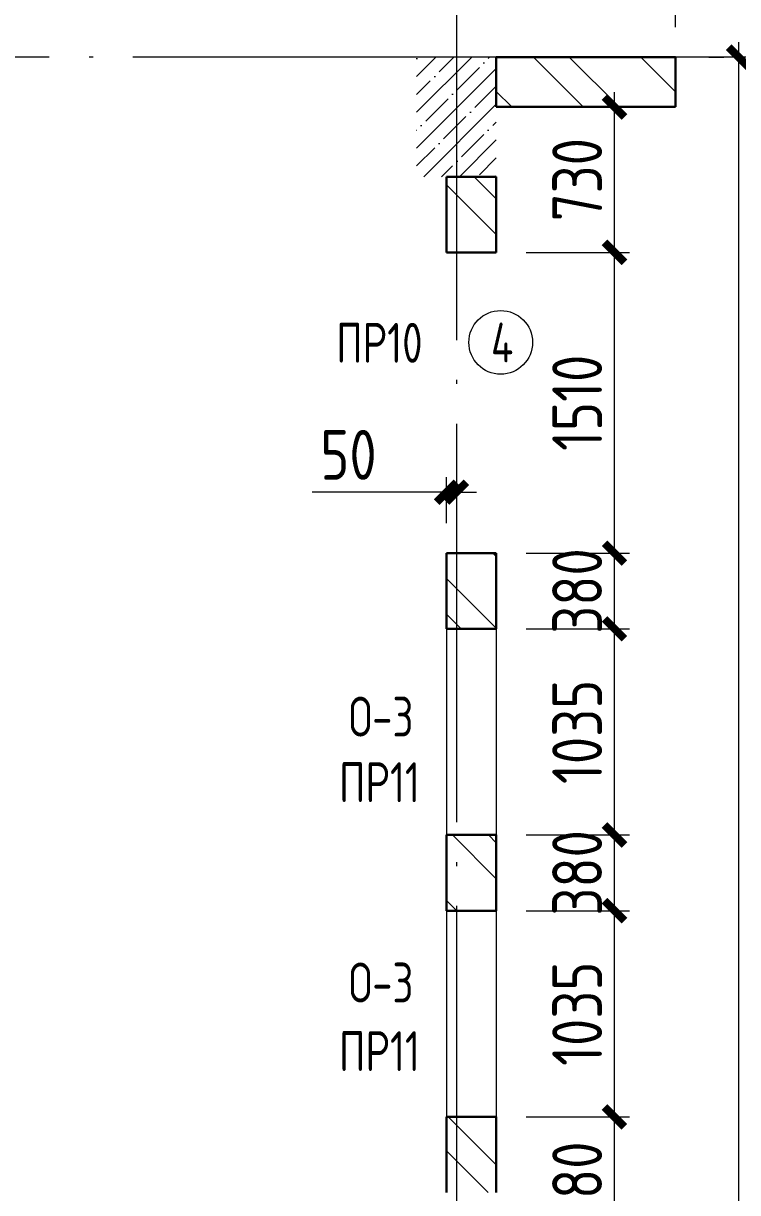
# Model space of a CAD drawing. Extents: x -965262 to 1142518, y -357520 to 71675.
# Drawn here: x 678367 to 681953, y -196063 to -190194 of the extents above; entities that cross this region are included whole.
import ezdxf

# ---------------------------------------------------------------- set-up
doc = ezdxf.new("R2010")
doc.units = 0
doc.header["$LTSCALE"] = 10
doc.linetypes.add('DOTE', pattern=[2.42, 2, -0.2, 0.02, -0.2])
doc.layers.get('0').update_dxf_attribs({"linetype": 'CONTINUOUS', "lineweight": 30})
doc.layers.get('Defpoints').update_dxf_attribs({"linetype": 'CONTINUOUS'})
doc.layers.add('DOTE', color=7, linetype='DOTE', lineweight=9)
doc.styles.get("Standard").update_dxf_attribs({"font": 'isocpeur.ttf', "height": 300})
doc.styles.add('ГОСТ 2м', font='isocpeur.ttf', dxfattribs={"width": 0.8, "height": 250})
doc.dimstyles.new('ГОСТ 2м', dxfattribs={"dimtxt": 250, "dimasz": 100, "dimexe": 75, "dimexo": 150, "dimgap": 62.5, "dimtad": 1, "dimdec": 0, "dimtxsty": 'ГОСТ 2м', "dimblk": 'ARCHTICK', "dimcen": 150, "dimdle": 75, "dimclrd": 256, "dimclre": 256, "dimclrt": 256, "dimadec": 0, "dimazin": 0, "dimtfac": 1, "dimtdec": 0, "dimtmove": 0, "dimatfit": 3, "dimldrblk": 'OBLIQUE', "dimfxl": 1, "dimlwd": 15, "dimlwe": 15, "dimarcsym": 0})

# ---------------------------------------------------------------- blocks, each defined once
blk = doc.blocks.new('_ArchTick')
at = {"color": 0, "linetype": 'ByBlock', "lineweight": 0, "const_width": 0.4}
blk.add_lwpolyline([(-0.5, -0.5), (0.5, 0.5)], dxfattribs=at)
blk = doc.blocks.new('*D460')
at = {"lineweight": 15, "transparency": 16777216}
for p, q in [((681334.7, -196438.1), (681334.7, -195607.7)), ((680891.2, -195682.7), (681409.7, -195682.7)), ((681184.7, -196363.1), (681259.7, -196363.1))]:
    blk.add_line(p, q, dxfattribs=at)
at = {"layer": 'Defpoints', "color": 0, "lineweight": 15, "transparency": 16777216}
for p in [(680741.2, -195682.7, 1808.5), (681334.7, -195682.7), (681334.7, -196363.1)]:
    blk.add_point(p, dxfattribs=at)
at = {"lineweight": 15, "transparency": 16777216, "xscale": 100, "yscale": 100, "zscale": 100}
for p, rotation in [((681334.7, -195682.7), 90), ((681334.7, -196363.1), 270)]:
    blk.add_blockref('_ArchTick', p, dxfattribs=dict(at, rotation=rotation))
at = {"lineweight": 15, "transparency": 16777216, "insert": (681147.2, -196022.9), "char_height": 250, "attachment_point": 5, "rotation": 90, "style": 'ГОСТ 2м'}
blk.add_mtext('680', dxfattribs=at)
blk = doc.blocks.new('_Oblique')
at = {"color": 0, "linetype": 'ByBlock', "lineweight": -2}
blk.add_line((-0.5, -0.5), (0.5, 0.5), dxfattribs=at)
blk = doc.blocks.new('*D461')
at = {"lineweight": 15, "transparency": 16777216}
for p, q in [((681334.7, -195757.7), (681334.7, -194572.7)), ((680891.2, -194647.7), (681409.7, -194647.7)), ((680891.2, -195682.7), (681409.7, -195682.7))]:
    blk.add_line(p, q, dxfattribs=at)
at = {"layer": 'Defpoints', "color": 0, "lineweight": 15, "transparency": 16777216}
for p in [(680741.2, -194647.7, 1808.5), (681334.7, -194647.7), (680741.2, -195682.7, 1808.5)]:
    blk.add_point(p, dxfattribs=at)
at = {"lineweight": 15, "transparency": 16777216, "xscale": 100, "yscale": 100, "zscale": 100}
for p, rotation in [((681334.7, -194647.7), 90), ((681334.7, -195682.7), 270)]:
    blk.add_blockref('_ArchTick', p, dxfattribs=dict(at, rotation=rotation))
at = {"lineweight": 15, "transparency": 16777216, "insert": (681147.2, -195165.2), "char_height": 250, "attachment_point": 5, "rotation": 90, "style": 'ГОСТ 2м'}
blk.add_mtext('1035', dxfattribs=at)
blk = doc.blocks.new('*D462')
at = {"lineweight": 15, "transparency": 16777216}
for p, q in [((681334.7, -194722.7), (681334.7, -194192.7)), ((680891.2, -194267.7), (681409.7, -194267.7)), ((680891.2, -194647.7), (681409.7, -194647.7))]:
    blk.add_line(p, q, dxfattribs=at)
at = {"layer": 'Defpoints', "color": 0, "lineweight": 15, "transparency": 16777216}
for p in [(680741.2, -194267.7, 1808.5), (681334.7, -194267.7), (680741.2, -194647.7, 1808.5)]:
    blk.add_point(p, dxfattribs=at)
at = {"lineweight": 15, "transparency": 16777216, "xscale": 100, "yscale": 100, "zscale": 100}
for p, rotation in [((681334.7, -194267.7), 90), ((681334.7, -194647.7), 270)]:
    blk.add_blockref('_ArchTick', p, dxfattribs=dict(at, rotation=rotation))
at = {"lineweight": 15, "transparency": 16777216, "insert": (681147.2, -194457.7), "char_height": 250, "attachment_point": 5, "rotation": 90, "style": 'ГОСТ 2м'}
blk.add_mtext('380', dxfattribs=at)
blk = doc.blocks.new('*D463')
at = {"lineweight": 15, "transparency": 16777216}
for p, q in [((681334.7, -194342.7), (681334.7, -193157.7)), ((680891.2, -193232.7), (681409.7, -193232.7)), ((680891.2, -194267.7), (681409.7, -194267.7))]:
    blk.add_line(p, q, dxfattribs=at)
at = {"layer": 'Defpoints', "color": 0, "lineweight": 15, "transparency": 16777216}
for p in [(680741.2, -193232.7, 1808.5), (681334.7, -193232.7), (680741.2, -194267.7, 1808.5)]:
    blk.add_point(p, dxfattribs=at)
at = {"lineweight": 15, "transparency": 16777216, "xscale": 100, "yscale": 100, "zscale": 100}
for p, rotation in [((681334.7, -193232.7), 90), ((681334.7, -194267.7), 270)]:
    blk.add_blockref('_ArchTick', p, dxfattribs=dict(at, rotation=rotation))
at = {"lineweight": 15, "transparency": 16777216, "insert": (681147.2, -193750.2), "char_height": 250, "attachment_point": 5, "rotation": 90, "style": 'ГОСТ 2м'}
blk.add_mtext('1035', dxfattribs=at)
blk = doc.blocks.new('*D464')
at = {"lineweight": 15, "transparency": 16777216}
for p, q in [((681334.7, -193307.7), (681334.7, -192778.1)), ((680891.2, -192853.1), (681409.7, -192853.1)), ((680891.2, -193232.7), (681409.7, -193232.7))]:
    blk.add_line(p, q, dxfattribs=at)
at = {"layer": 'Defpoints', "color": 0, "lineweight": 15, "transparency": 16777216}
for p in [(680741.2, -192853.1, 1808.5), (681334.7, -192853.1), (680741.2, -193232.7, 1808.5)]:
    blk.add_point(p, dxfattribs=at)
at = {"lineweight": 15, "transparency": 16777216, "xscale": 100, "yscale": 100, "zscale": 100}
for p, rotation in [((681334.7, -192853.1), 90), ((681334.7, -193232.7), 270)]:
    blk.add_blockref('_ArchTick', p, dxfattribs=dict(at, rotation=rotation))
at = {"lineweight": 15, "transparency": 16777216, "insert": (681147.2, -193042.9), "char_height": 250, "attachment_point": 5, "rotation": 90, "style": 'ГОСТ 2м'}
blk.add_mtext('380', dxfattribs=at)
blk = doc.blocks.new('*D465')
at = {"lineweight": 15, "transparency": 16777216}
for p, q in [((681334.7, -192928.1), (681334.7, -191268.1)), ((680891.2, -191343.1), (681409.7, -191343.1)), ((680891.2, -192853.1), (681409.7, -192853.1))]:
    blk.add_line(p, q, dxfattribs=at)
at = {"layer": 'Defpoints', "color": 0, "lineweight": 15, "transparency": 16777216}
for p in [(680741.2, -191343.1, 1808.5), (681334.7, -191343.1), (680741.2, -192853.1, 1808.5)]:
    blk.add_point(p, dxfattribs=at)
at = {"lineweight": 15, "transparency": 16777216, "xscale": 100, "yscale": 100, "zscale": 100}
for p, rotation in [((681334.7, -191343.1), 90), ((681334.7, -192853.1), 270)]:
    blk.add_blockref('_ArchTick', p, dxfattribs=dict(at, rotation=rotation))
at = {"lineweight": 15, "transparency": 16777216, "insert": (681147.2, -192098.1), "char_height": 250, "attachment_point": 5, "rotation": 90, "style": 'ГОСТ 2м'}
blk.add_mtext('1510', dxfattribs=at)
blk = doc.blocks.new('*D466')
at = {"lineweight": 15, "transparency": 16777216}
for p, q in [((680541.2, -189660.2), (680541.2, -189735.2)), ((681641.2, -190213.1), (681641.2, -189735.2)), ((680466.2, -189810.2), (681716.2, -189810.2))]:
    blk.add_line(p, q, dxfattribs=at)
at = {"layer": 'Defpoints', "color": 0, "lineweight": 15, "transparency": 16777216}
for p in [(680541.2, -189810.2), (681641.2, -189810.2), (681641.2, -190363.1, 1808.5)]:
    blk.add_point(p, dxfattribs=at)
at = {"lineweight": 15, "transparency": 16777216, "xscale": 100, "yscale": 100, "zscale": 100, "rotation": 180}
blk.add_blockref('_ArchTick', (680541.2, -189810.2), dxfattribs=at)
at = {"lineweight": 15, "transparency": 16777216, "xscale": 100, "yscale": 100, "zscale": 100}
blk.add_blockref('_ArchTick', (681641.2, -189810.2), dxfattribs=at)
at = {"lineweight": 15, "transparency": 16777216, "insert": (681091.2, -189622.7), "char_height": 250, "attachment_point": 5, "style": 'ГОСТ 2м'}
blk.add_mtext('1100', dxfattribs=at)
blk = doc.blocks.new('*D467')
at = {"lineweight": 15, "transparency": 16777216}
for p, q in [((681641.2, -190213.1), (681641.2, -189735.2)), ((682551.2, -190213.1), (682551.2, -189735.2)), ((681566.2, -189810.2), (682626.2, -189810.2))]:
    blk.add_line(p, q, dxfattribs=at)
at = {"layer": 'Defpoints', "color": 0, "lineweight": 15, "transparency": 16777216}
for p in [(682551.2, -189810.2), (681641.2, -190363.1, 1808.5), (682551.2, -190363.1, 1808.5)]:
    blk.add_point(p, dxfattribs=at)
at = {"lineweight": 15, "transparency": 16777216, "xscale": 100, "yscale": 100, "zscale": 100, "rotation": 180}
blk.add_blockref('_ArchTick', (681641.2, -189810.2), dxfattribs=at)
at = {"lineweight": 15, "transparency": 16777216, "xscale": 100, "yscale": 100, "zscale": 100}
blk.add_blockref('_ArchTick', (682551.2, -189810.2), dxfattribs=at)
at = {"lineweight": 15, "transparency": 16777216, "insert": (682096.2, -189622.7), "char_height": 250, "attachment_point": 5, "style": 'ГОСТ 2м'}
blk.add_mtext('910', dxfattribs=at)
blk = doc.blocks.new('*D469')
at = {"lineweight": 15, "transparency": 16777216}
for p, q in [((681334.7, -191418.1), (681334.7, -190538.1)), ((680891.2, -190613.1), (681409.7, -190613.1)), ((680891.2, -191343.1), (681409.7, -191343.1))]:
    blk.add_line(p, q, dxfattribs=at)
at = {"layer": 'Defpoints', "color": 0, "lineweight": 15, "transparency": 16777216}
for p in [(680741.2, -190613.1), (681334.7, -190613.1), (680741.2, -191343.1, 1808.5)]:
    blk.add_point(p, dxfattribs=at)
at = {"lineweight": 15, "transparency": 16777216, "xscale": 100, "yscale": 100, "zscale": 100}
for p, rotation in [((681334.7, -190613.1), 90), ((681334.7, -191343.1), 270)]:
    blk.add_blockref('_ArchTick', p, dxfattribs=dict(at, rotation=rotation))
at = {"lineweight": 15, "transparency": 16777216, "insert": (681147.2, -190978.1), "char_height": 250, "attachment_point": 5, "rotation": 90, "style": 'ГОСТ 2м'}
blk.add_mtext('730', dxfattribs=at)
blk = doc.blocks.new('*D472')
at = {"lineweight": 15, "transparency": 16777216}
for p, q in [((680541.2, -192397), (680541.2, -192472)), ((680491.2, -192703.1), (680491.2, -192472)), ((680491.2, -192547), (679816.6, -192547)), ((680541.2, -192547), (680491.2, -192547)), ((680541.2, -192547), (680641.2, -192547))]:
    blk.add_line(p, q, dxfattribs=at)
at = {"layer": 'Defpoints', "color": 0, "lineweight": 15, "transparency": 16777216}
for p in [(680541.2, -192547), (680541.2, -192547), (680491.2, -192853.1, 1808.5)]:
    blk.add_point(p, dxfattribs=at)
at = {"lineweight": 15, "transparency": 16777216, "xscale": 100, "yscale": 100, "zscale": 100}
blk.add_blockref('_ArchTick', (680491.2, -192547), dxfattribs=at)
at = {"lineweight": 15, "transparency": 16777216, "xscale": 100, "yscale": 100, "zscale": 100, "rotation": 180}
blk.add_blockref('_ArchTick', (680541.2, -192547), dxfattribs=at)
at = {"lineweight": 15, "transparency": 16777216, "insert": (679999.1, -192359.5), "char_height": 250, "attachment_point": 5, "style": 'ГОСТ 2м'}
blk.add_mtext('50', dxfattribs=at)
blk = doc.blocks.new('*D502')
at = {"lineweight": 15, "transparency": 16777216}
for p, q in [((681958.5, -202737.7), (681958.5, -190288.1)), ((681808.5, -190363.1), (681883.5, -190363.1)), ((682651.2, -202662.7), (681883.5, -202662.7))]:
    blk.add_line(p, q, dxfattribs=at)
at = {"layer": 'Defpoints', "color": 0, "lineweight": 15, "transparency": 16777216}
for p in [(681958.5, -190363.1), (681958.5, -190363.1), (682801.2, -202662.7, 1808.5)]:
    blk.add_point(p, dxfattribs=at)
at = {"lineweight": 15, "transparency": 16777216, "xscale": 100, "yscale": 100, "zscale": 100}
for p, rotation in [((681958.5, -190363.1), 90), ((681958.5, -202662.7), 270)]:
    blk.add_blockref('_ArchTick', p, dxfattribs=dict(at, rotation=rotation))
at = {"lineweight": 15, "transparency": 16777216, "insert": (681771, -196512.9), "char_height": 250, "attachment_point": 5, "rotation": 90, "style": 'ГОСТ 2м'}
blk.add_mtext('12300', dxfattribs=at)

msp = doc.modelspace()

# ---------------------------------------------------------------- hatches: boundary and pattern name
at = {"lineweight": 15}
h = msp.add_hatch(dxfattribs=at)
h.set_pattern_fill('ANSI32', color=1, scale=40, angle=90)
h.set_pattern_definition([(135, (627639.1, -147312.3), (-269.4077, -269.4077), []), (135, (627639.1, -147132.7), (-269.4077, -269.4077), [])])
h.paths.add_polyline_path([(685961.2, -204343.1), (686541.2, -204343.1), (686541.2, -203832.9), (686491.2, -203832.9), (686491.2, -204093.1), (685711.2, -204093.1), (685711.2, -207503.1), (685961.2, -207503.1)])
h.paths.add_polyline_path([(686741.2, -203832.9), (686541.2, -203832.9), (686541.2, -204343.1), (686741.2, -204343.1)])
h.paths.add_polyline_path([(686741.2, -202663.1), (686541.2, -202663.1), (686541.2, -202922.9), (686741.2, -202922.9)])
h.paths.add_polyline_path([(680491.2, -208062.7), (680491.2, -207682.7), (680741.2, -207682.7), (680741.2, -208063.1), (680491.2, -208063.1)])
h.paths.add_polyline_path([(680491.2, -206262.7), (680491.2, -204462.7), (680741.2, -204462.7), (680741.2, -206262.7)])
h.paths.add_polyline_path([(680491.2, -203042.7), (680491.2, -202663.1), (680741.2, -202663.1), (680741.2, -203042.7)])
h.paths.add_polyline_path([(680491.2, -202063.1), (680491.2, -201682.7), (680741.2, -201682.7), (680741.2, -202063.1), (680491.2, -202062.7)])
h.paths.add_polyline_path([(680491.2, -200262.7), (680491.2, -199752.7), (680741.2, -199752.7), (680741.2, -200262.7)])
h.paths.add_polyline_path([(680491.2, -198332.7), (680491.2, -197952.7), (680741.2, -197952.7), (680741.2, -198332.7)])
h.paths.add_polyline_path([(680491.2, -197042.7), (680491.2, -196663.1), (680741.2, -196663.1), (680741.2, -197042.7)])
h.paths.add_polyline_path([(680491.2, -196063.1), (680491.2, -195682.7), (680741.2, -195682.7), (680741.2, -196063.1)])
h.paths.add_polyline_path([(680491.2, -194647.7), (680491.2, -194267.7), (680741.2, -194267.7), (680741.2, -194647.7)])
h.paths.add_polyline_path([(680491.2, -193232.7), (680491.2, -192853.1), (680741.2, -192853.1), (680741.2, -193232.7)])
h.paths.add_polyline_path([(680491.2, -191343.1), (680491.2, -190963.1), (680741.2, -190963.5), (680741.2, -191343.1)])
h.paths.add_polyline_path([(680741.2, -190613.1), (680741.2, -190363.1), (681761.2, -190363.1), (681761.2, -190613.1)])
h.paths.add_polyline_path([(682671.2, -190363.1), (686341.2, -190363.1), (686341.2, -190613.1), (682921.2, -190613.1), (682921.2, -191342.7), (682801.2, -191342.7), (682801.2, -190613.1), (682671.2, -190613.1)])
h.paths.add_polyline_path([(686491.2, -191343.1), (686491.2, -190963.1), (686741.2, -190963.1), (686741.2, -191343.1)])
h.paths.add_polyline_path([(682801.2, -193232.7), (682801.2, -192852.7), (682921.2, -192852.7), (682921.2, -193232.7)])
h.paths.add_polyline_path([(686491.2, -193233.1), (686491.2, -192853.1), (686741.2, -192853.1), (686741.2, -193233.1)])
h.paths.add_polyline_path([(686491.2, -194648.1), (686491.2, -194268.1), (686741.2, -194268.1), (686741.2, -194648.1)])
h.paths.add_polyline_path([(682801.2, -194647.7), (682801.2, -194267.7), (682921.2, -194267.7), (682921.2, -194647.7)])
h.paths.add_polyline_path([(686341.2, -202663.1), (682801.2, -202662.7), (682801.2, -195682.7), (682921.2, -195682.7), (682921.2, -196303.1), (686341.2, -196303.1), (686341.2, -196423.1), (682921.2, -196423.1), (682921.2, -199368.1), (686491.2, -199368.1), (686491.2, -199107.7), (686741.2, -199107.7), (686741.2, -199617.7), (686491.2, -199617.7), (686491.3, -199488.1), (682921.2, -199488.1), (682921.2, -202542.7), (686341.2, -202542.7), (686341.2, -202662.7)])
h.paths.add_polyline_path([(686491.2, -196063.1), (686491.2, -195682.7), (686741.2, -195682.7), (686741.2, -196062.7)], flags=17)
h.paths.add_polyline_path([(686491.2, -197043.1), (686491.2, -196663.1), (686741.2, -196663.1), (686741.2, -197043.1)], flags=17)
h.paths.add_polyline_path([(686491.2, -198333.1), (686491.2, -197953.1), (686741.2, -197953.1), (686741.2, -198333.1)], flags=17)
h.paths.add_polyline_path([(686491.2, -200772.7), (686491.2, -200392.7), (686741.2, -200392.7), (686741.2, -200772.7)])
h.paths.add_polyline_path([(686491.2, -202063.1), (686491.2, -201682.7), (686741.2, -201682.7), (686741.2, -202063.1)], flags=17)
h.paths.add_polyline_path([(682801.2, -205453.1), (682801.2, -204093.1), (684431.2, -204093.1), (684431.2, -207503.1), (684311.2, -207503.1), (684311.2, -204213.1), (682921.2, -204213.1), (682921.2, -205453.1)])
h.paths.add_polyline_path([(682801.2, -207503.1), (682801.2, -206363.1), (682921.2, -206363.1), (682921.2, -207503.1)], flags=17)
h.paths.add_polyline_path([(680361.2, -209043.1), (680361.2, -208663.1), (680741.2, -208662.7), (680741.2, -209043.1)], flags=17)
h.paths.add_polyline_path([(680341.2, -214243.1), (680341.2, -214363.1), (678545.3, -214363.1), (678541.3, -208062.7), (680341.2, -208062.7), (680341.2, -208182.7), (678795.3, -208182.7), (678791.3, -209883.1), (680621.2, -209883.1), (680621.2, -209753.1), (680741.2, -209753.1), (680741.2, -211183.1), (680621.2, -211183.1), (680621.2, -211053.1), (680231.2, -211053.1), (680231.2, -210933.1), (680621.2, -210933.1), (680621.2, -210003.1), (678791.3, -210003.1), (678791.3, -210933.1), (679521.2, -210933.1), (679521.2, -211053.1), (678791.3, -211053.1), (678791.3, -212023.1), (680621.2, -212023.1), (680621.2, -211893.1), (680741.2, -211893.1), (680741.2, -212273.1), (680621.2, -212273.1), (680621.2, -212143.1), (678791.3, -212143.1), (678791.3, -213113.1), (679521.2, -213113.1), (679521.2, -213233.1), (678791.3, -213233.1), (678791.3, -214243.1)])
h.paths.add_polyline_path([(680741.2, -213763.1), (680361.2, -213763.1), (680361.2, -213233.1), (680231.2, -213233.1), (680231.2, -213113.1), (680621.2, -213113.1), (680621.2, -212983.1), (680741.2, -212983.1)])
h.paths.add_polyline_path([(682671.2, -190613.1), (682551.2, -190613.1), (682551.2, -190363.1), (682671.2, -190363.1)])
h.paths.add_polyline_path([(681761.2, -190613.1), (681641.2, -190613.1), (681641.2, -190363.1), (681761.2, -190363.1)], flags=17)
h.paths.add_polyline_path([(686341.2, -213883.1), (685841.2, -213883.1), (685841.2, -213553.1), (685961.2, -213553.1), (685961.2, -213763.1), (686341.2, -213763.1)])
h.paths.add_polyline_path([(686491.2, -202922.9), (686541.2, -202922.9), (686541.2, -202663.1), (686491.2, -202663.1)])
h = msp.add_hatch(dxfattribs=at)
h.set_pattern_fill('ANSI35', color=256, scale=20, style=0)
h.set_pattern_definition([(45, (658789.25, -264097.57), (-89.80256, 89.80256), []), (45, (658879.06, -264097.57), (-89.80256, 89.80256), [158.75, -31.75, 0, -31.75])])
h.paths.add_polyline_path([(680741.2, -190363.1), (680341.2, -190363.1), (680341.2, -190963.1), (680741.2, -190963.1)])

# ---------------------------------------------------------------- linework, layer by layer
at = {"color": 1, "ltscale": 200}
for p, q in [((680741.2, -190363.1, 11610.3), (681641.2, -190363.1, 11610.3)), ((680741.2, -190363.1, 9801.8), (680741.2, -190613.1, 9801.8)), ((681641.2, -190363.1, 11610.3), (681641.2, -190613.1, 11610.3)), ((680741.2, -190613.1, 11610.3), (681641.2, -190613.1, 11610.3))]:
    msp.add_line(p, q, dxfattribs=at)
at = {"color": 1}
for p, q in [((680741.2, -190963.1, 9801.8), (680491.2, -190963.1, 9801.8)), ((680491.2, -190963.5, 11610.3), (680491.2, -191343.1, 11610.3)), ((680741.2, -190963.5, 11610.3), (680741.2, -191343.1, 11610.3)), ((680741.2, -191343.1, 11610.3), (680491.2, -191343.1, 11610.3)), ((680491.2, -192853.1, 11610.3), (680491.2, -193232.7, 11610.3)), ((680741.2, -192853.1, 11610.3), (680491.2, -192853.1, 11610.3)), ((680741.2, -192853.1, 11610.3), (680741.2, -193232.7, 11610.3)), ((680491.2, -193232.7, 11610.3), (680741.2, -193232.7, 11610.3)), ((680491.2, -194267.7, 11610.3), (680741.2, -194267.7, 11610.3)), ((680491.2, -194267.7, 11610.3), (680491.2, -194647.7, 11610.3)), ((680741.2, -194267.7, 11610.3), (680741.2, -194647.7, 11610.3)), ((680491.2, -194647.7, 11610.3), (680741.2, -194647.7, 11610.3)), ((680491.2, -195682.7, 11610.3), (680491.2, -196062.7, 11610.3)), ((680491.2, -195682.7, 11610.3), (680741.2, -195682.7, 11610.3)), ((680741.2, -195682.7, 11610.3), (680741.2, -196062.7, 11610.3))]:
    msp.add_line(p, q, dxfattribs=at)
at = {"color": 1, "lineweight": 15}
for p, q in [((680491.2, -193232.7, 11610.3), (680491.2, -194267.7, 11610.3)), ((680741.2, -193232.7, 11610.3), (680741.2, -194267.7, 11610.3)), ((680491.2, -194647.7, 11610.3), (680491.2, -195682.7, 11610.3)), ((680741.2, -194647.7, 11610.3), (680741.2, -195682.7, 11610.3))]:
    msp.add_line(p, q, dxfattribs=at)
at = {"lineweight": 15}
msp.add_circle((680763.4, -191794.9, 9801.8), 160, dxfattribs=at)
at = {"layer": 'DOTE', "ltscale": 100, "extrusion": (0, -1, 0)}
msp.add_line((680541.2, -187363.4, 8350.5), (680541.2, -228848.4, 8350.5), dxfattribs=at)
at = {"layer": 'DOTE', "ltscale": 100}
msp.add_line((688176.2, -190363.1, 10706.1), (635608.9, -190363.1, 11627.1), dxfattribs=at)

# ---------------------------------------------------------------- texts
at = {"color": 4, "lineweight": 15, "width": 0.75}
for s, p in [('ПР10', (679937.1, -191897.1, 5090.8)), ('4', (680714.3, -191895.4, 9801.8)), ('ПР11', (679951.3, -194102.9, 5090.8)), ('ПР11', (679951.3, -195452.7, 5090.8))]:
    msp.add_text(s, height=200, dxfattribs=at).set_placement(p)
at = {"color": 5, "lineweight": 15, "width": 0.75}
for p in [(680000.5, -193773.7, 5090.8), (680000.5, -195108.4, 5090.8)]:
    msp.add_text('О-3', height=200, dxfattribs=at).set_placement(p)

# ---------------------------------------------------------------- dimensions: what is measured, and where the dimension line sits
at = {"lineweight": 15}
for base, p1, p2, picture, middle in [((681641.2, -189810.2, 9801.8), (680541.2, -189810.2, 9801.8), (681641.2, -190363.1, 11610.3), '*D466', (681091.2, -189622.7, 9801.8)), ((682551.2, -189810.2, 9801.8), (681641.2, -190363.1, 11610.3), (682551.2, -190363.1, 11610.3), '*D467', (682096.2, -189622.7, 9801.8))]:
    dim = msp.add_linear_dim(base=base, p1=p1, p2=p2, dimstyle='ГОСТ 2м', dxfattribs=at)
    dim.commit()
    dim.dimension.update_dxf_attribs({"geometry": picture, "text_midpoint": middle})
for base, p1, p2, picture, middle in [((681958.5, -190363.1, 9801.8), (682801.2, -202662.7, 11610.3), (681958.5, -190363.1, 9801.8), '*D502', (681771, -196512.9, 9801.8)), ((681334.7, -190613.1, 9801.8), (680741.2, -191343.1, 11610.3), (680741.2, -190613.1, 9801.8), '*D469', (681147.2, -190978.1, 9801.8)), ((681334.7, -191343.1, 9801.8), (680741.2, -192853.1, 11610.3), (680741.2, -191343.1, 11610.3), '*D465', (681147.2, -192098.1, 9801.8)), ((681334.7, -193232.7, 9801.8), (680741.2, -194267.7, 11610.3), (680741.2, -193232.7, 11610.3), '*D463', (681147.2, -193750.2, 9801.8)), ((681334.7, -194647.7, 9801.8), (680741.2, -195682.7, 11610.3), (680741.2, -194647.7, 11610.3), '*D461', (681147.2, -195165.2, 9801.8)), ((681334.7, -195682.7, 9801.8), (681334.7, -196363.1, 9801.8), (680741.2, -195682.7, 11610.3), '*D460', (681147.2, -196022.9, 9801.8))]:
    dim = msp.add_linear_dim(base=base, p1=p1, p2=p2, angle=90, dimstyle='ГОСТ 2м', dxfattribs=at)
    dim.commit()
    dim.dimension.update_dxf_attribs({"geometry": picture, "text_midpoint": middle})
dim = msp.add_linear_dim(base=(680541.2, -192547, 9801.8), p1=(680491.2, -192853.1, 11610.3), p2=(680541.2, -192547, 9801.8), dimstyle='ГОСТ 2м', dxfattribs=at)
dim.commit()
dim.dimension.update_dxf_attribs({"geometry": '*D472', "text_midpoint": (679999.1, -192547, 9801.8), "dimtype": 160})
for base, p1, p2, picture, middle in [((681334.7, -192853.1, 9801.8), (680741.2, -193232.7, 11610.3), (680741.2, -192853.1, 11610.3), '*D464', (681334.7, -193042.9, 9801.8)), ((681334.7, -194267.7, 9801.8), (680741.2, -194647.7, 11610.3), (680741.2, -194267.7, 11610.3), '*D462', (681334.7, -194457.7, 9801.8))]:
    dim = msp.add_linear_dim(base=base, p1=p1, p2=p2, angle=90, dimstyle='ГОСТ 2м', dxfattribs=at)
    dim.commit()
    dim.dimension.update_dxf_attribs({"geometry": picture, "text_midpoint": middle, "dimtype": 160})

doc.saveas('drawing.dxf')
